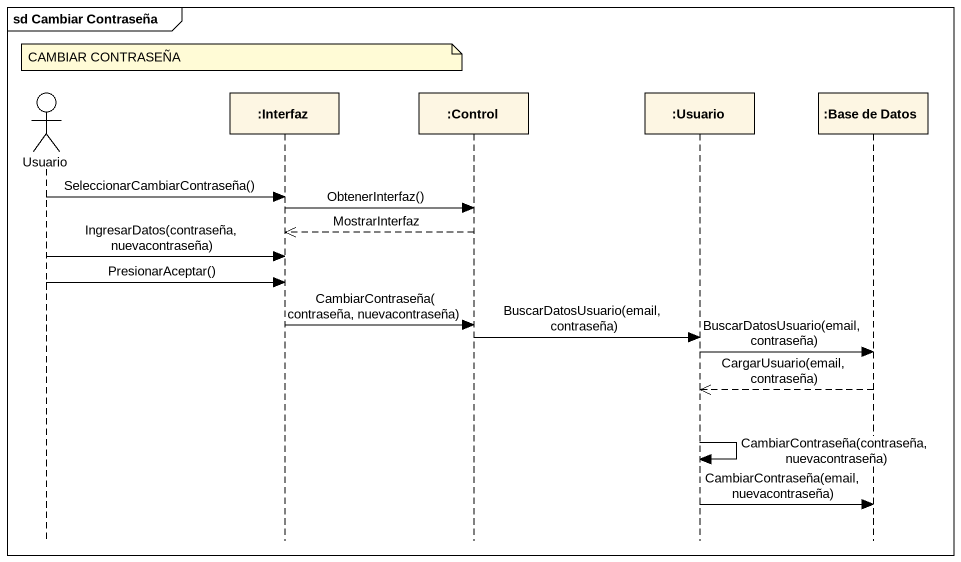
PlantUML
@startuml
mainframe sd Cambiar Contraseña
hide footbox
actor Usuario
participant ":Interfaz" as Interfaz
participant ":Control" as Control_
participant ":Usuario" as Usuario_2
participant ":Base de Datos" as Base_de_Datos

note over Interfaz : CAMBIAR CONTRASEÑA
Usuario -> Interfaz : SeleccionarCambiarContraseña()
Interfaz -> Control_ : ObtenerInterfaz()
Control_ -->> Interfaz : MostrarInterfaz
Usuario -> Interfaz : IngresarDatos(contraseña, nuevacontraseña)
Usuario -> Interfaz : PresionarAceptar()
Interfaz -> Control_ : CambiarContraseña(contraseña, nuevacontraseña)
Control_ -> Usuario_2 : BuscarDatosUsuario(email, contraseña)
Usuario_2 -> Base_de_Datos : BuscarDatosUsuario(email,contraseña)
Base_de_Datos -->> Usuario_2 : CargarUsuario(email,contraseña)
Usuario_2 -> Usuario_2 : CambiarContraseña(contraseña,nuevacontraseña)
Usuario_2 -> Base_de_Datos : CambiarContraseña(email,nuevacontraseña)
@enduml
